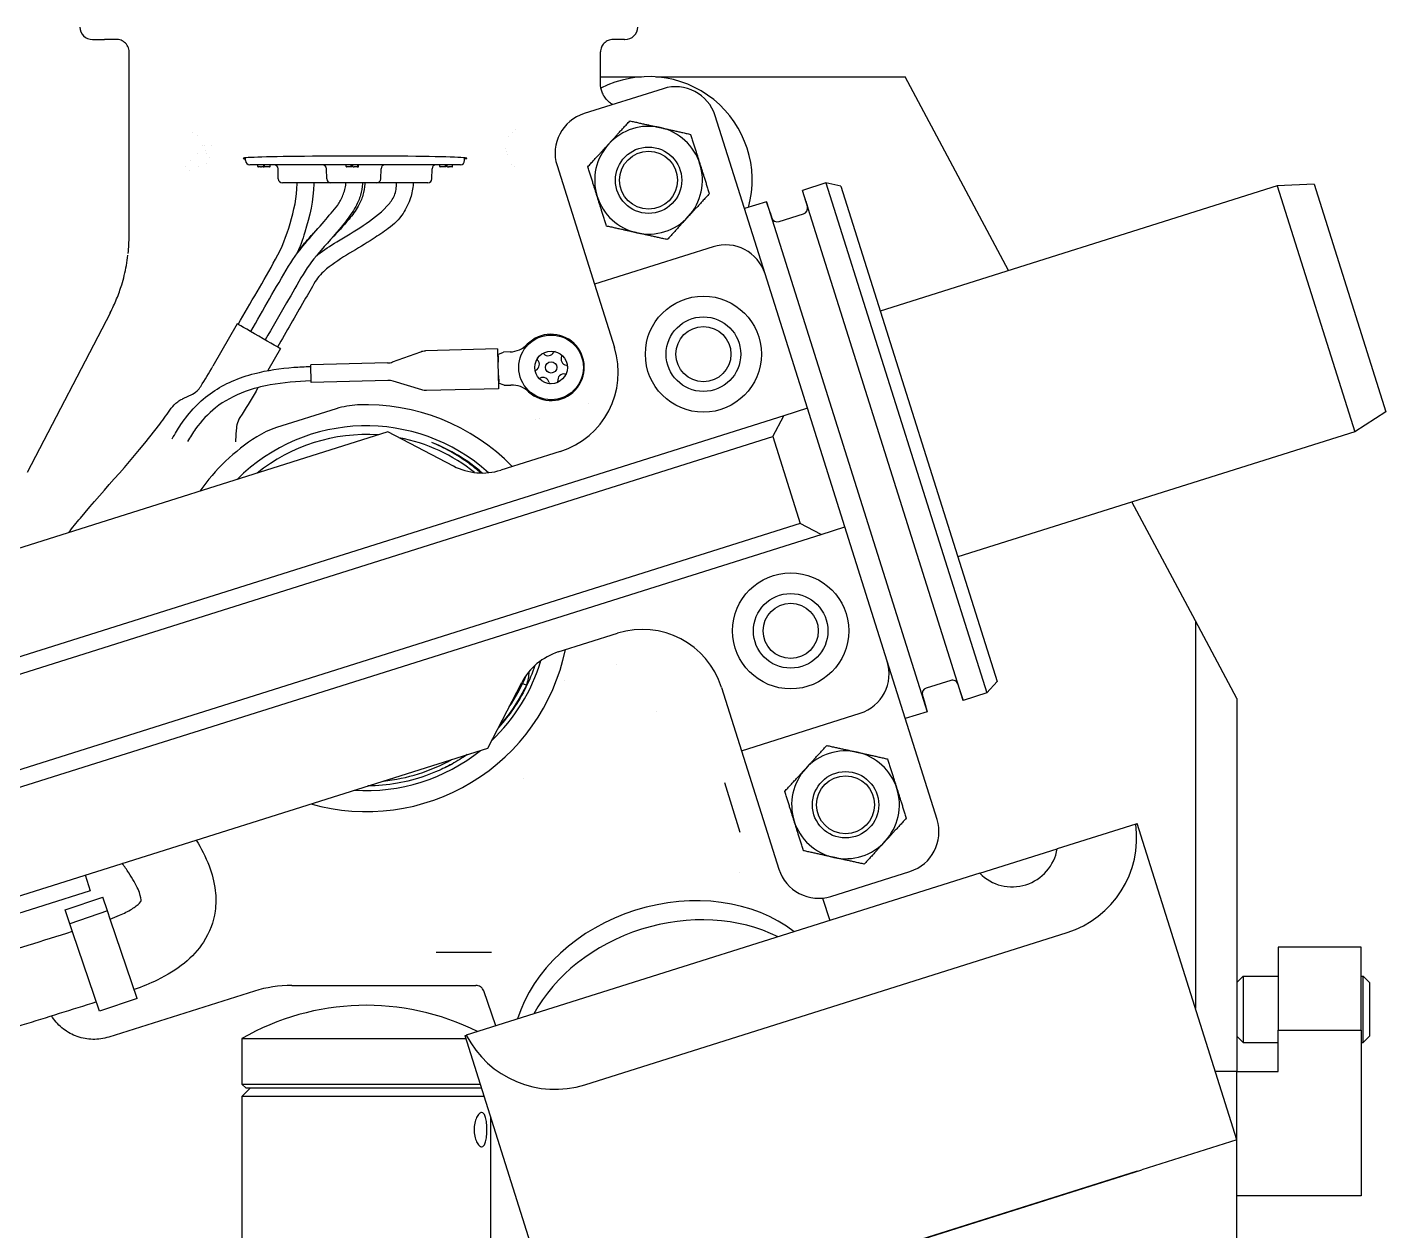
# Model space of a CAD drawing. Header units: millimetres. Extents: x 0 to 7722, y 0 to 5460.
# Drawn here: x 1697 to 1860.9, y 1438.4 to 1583.6 of the extents above; entities that cross this region are included whole.
import ezdxf

# ---------------------------------------------------------------- set-up
doc = ezdxf.new("R2010")
doc.units = ezdxf.units.MM
doc.header["$LTSCALE"] = 5
doc.layers.get('0').update_dxf_attribs({"linetype": 'CONTINUOUS'})

msp = doc.modelspace()

# ---------------------------------------------------------------- linework, layer by layer
for p, q in [((1704.93, 1582.089), (1706.374, 1582.089)), ((1707.828, 1582.089), (1706.374, 1582.089)), ((1769.092, 1582.089), (1767.681, 1582.089)), ((1769.092, 1582.089), (1769.132, 1582.089)), ((1709.328, 1558.433), (1709.328, 1580.589)), ((1766.181, 1576.818), (1766.181, 1580.588)), ((1766.181, 1577.589), (1771.133, 1577.589)), ((1772.831, 1577.589), (1802.931, 1577.589)), ((1815.396, 1554.218), (1802.931, 1577.589)), ((1773.743, 1576.158), (1764.206, 1573.151)), ((1786.03, 1553.819), (1780.016, 1572.893)), ((1723.378, 1567.479), (1723.378, 1567.811)), ((1728.991, 1566.979), (1723.878, 1566.979)), ((1724.846, 1566.754), (1724.846, 1566.954)), ((1724.871, 1566.729), (1724.896, 1566.729)), ((1724.912, 1566.729), (1724.896, 1566.729)), ((1724.912, 1566.729), (1724.936, 1566.729)), ((1725.196, 1566.729), (1725.292, 1566.729)), ((1725.507, 1566.729), (1725.53, 1566.729)), ((1725.54, 1566.729), (1725.53, 1566.729)), ((1725.54, 1566.729), (1725.566, 1566.729)), ((1725.591, 1566.754), (1725.591, 1566.954)), ((1725.648, 1566.754), (1725.648, 1566.954)), ((1725.673, 1566.729), (1725.697, 1566.729)), ((1726.275, 1566.729), (1725.697, 1566.729)), ((1726.275, 1566.729), (1726.301, 1566.729)), ((1726.302, 1566.729), (1726.301, 1566.729)), ((1726.302, 1566.729), (1726.302, 1566.729)), ((1726.327, 1566.754), (1726.327, 1566.954)), ((1743.618, 1566.979), (1728.991, 1566.979)), ((1735.508, 1566.754), (1735.508, 1566.954)), ((1735.533, 1566.729), (1735.557, 1566.729)), ((1736.118, 1566.754), (1736.118, 1566.954)), ((1736.175, 1566.754), (1736.175, 1566.954)), ((1736.302, 1566.754), (1736.302, 1566.954)), ((1736.327, 1566.729), (1736.351, 1566.729)), ((1736.364, 1566.729), (1736.351, 1566.729)), ((1736.364, 1566.729), (1736.39, 1566.729)), ((1736.403, 1566.729), (1736.39, 1566.729)), ((1736.403, 1566.729), (1736.492, 1566.729)), ((1736.842, 1566.729), (1736.492, 1566.729)), ((1736.842, 1566.729), (1736.861, 1566.729)), ((1736.88, 1566.729), (1736.861, 1566.729)), ((1736.88, 1566.729), (1736.906, 1566.729)), ((1736.969, 1566.729), (1736.906, 1566.729)), ((1736.931, 1566.754), (1736.931, 1566.954)), ((1736.969, 1566.729), (1736.973, 1566.729)), ((1736.998, 1566.754), (1736.998, 1566.954)), ((1749.293, 1566.979), (1743.618, 1566.979)), ((1746.814, 1566.754), (1746.814, 1566.954)), ((1746.839, 1566.729), (1746.863, 1566.729)), ((1747.502, 1566.754), (1747.502, 1566.954)), ((1747.564, 1566.754), (1747.564, 1566.954)), ((1747.711, 1566.754), (1747.711, 1566.954)), ((1747.736, 1566.729), (1747.76, 1566.729)), ((1747.787, 1566.729), (1747.76, 1566.729)), ((1747.787, 1566.729), (1747.813, 1566.729)), ((1747.841, 1566.729), (1747.813, 1566.729)), ((1747.841, 1566.729), (1747.918, 1566.729)), ((1748.293, 1566.729), (1747.918, 1566.729)), ((1748.293, 1566.729), (1748.319, 1566.729)), ((1748.319, 1566.729), (1748.319, 1566.729)), ((1748.319, 1566.729), (1748.319, 1566.729)), ((1748.344, 1566.754), (1748.344, 1566.954)), ((1749.793, 1567.479), (1749.793, 1567.818)), ((1760.941, 1566.879), (1765.452, 1552.573)), ((1727.319, 1565.29), (1727.298, 1566.487)), ((1733.158, 1565.29), (1733.137, 1566.487)), ((1739.699, 1565.29), (1739.72, 1566.487)), ((1745.853, 1565.29), (1745.873, 1566.487)), ((1731.877, 1564.799), (1727.819, 1564.799)), ((1733.421, 1564.799), (1732.969, 1564.799)), ((1739.199, 1564.799), (1733.658, 1564.799)), ((1740.029, 1564.799), (1739.553, 1564.799)), ((1745.353, 1564.799), (1741.127, 1564.799)), ((1793.372, 1564.784), (1790.543, 1563.892)), ((1809.939, 1502.377), (1790.543, 1563.892)), ((1790.934, 1562.574), (1790.543, 1563.892)), ((1793.372, 1564.784), (1812.768, 1503.269)), ((1795.176, 1564.384), (1793.372, 1564.784)), ((1795.176, 1564.384), (1814.016, 1504.632)), ((1847.804, 1564.436), (1799.92, 1549.338)), ((1852.243, 1564.63), (1847.804, 1564.436)), ((1847.804, 1564.436), (1857.156, 1534.775)), ((1852.243, 1564.63), (1860.904, 1537.163)), ((1786.206, 1562.525), (1783.549, 1561.687)), ((1786.206, 1562.525), (1805.601, 1501.01)), ((1786.642, 1561.22), (1786.206, 1562.525)), ((1790.934, 1562.574), (1791.182, 1561.789)), ((1786.642, 1561.22), (1786.89, 1560.435)), ((1787.723, 1560.12), (1790.68, 1561.052)), ((1779.758, 1557.084), (1765.452, 1552.573)), ((1791.142, 1537.605), (1786.03, 1553.819)), ((1765.452, 1552.573), (1767.857, 1544.943)), ((1707.04, 1549.093), (1697.036, 1529.874)), ((1722.375, 1547.789), (1719.435, 1542.674)), ((1727.577, 1544.799), (1726.053, 1542.148)), ((1741.115, 1543.193), (1744.499, 1544.434)), ((1753.767, 1544.769), (1745.058, 1544.541)), ((1753.767, 1544.769), (1753.817, 1542.87)), ((1753.784, 1544.114), (1754.479, 1544.388)), ((1753.838, 1543.97), (1753.86, 1543.151)), ((1755.278, 1544.409), (1754.479, 1544.388)), ((1740.479, 1543.071), (1731.25, 1542.829)), ((1731.305, 1540.73), (1731.25, 1542.829)), ((1753.817, 1542.87), (1753.843, 1541.87)), ((1740.534, 1540.972), (1731.305, 1540.73)), ((1744.62, 1539.821), (1741.176, 1540.883)), ((1753.843, 1541.87), (1753.893, 1539.971)), ((1754.584, 1540.389), (1753.876, 1540.626)), ((1753.901, 1541.571), (1753.922, 1540.772)), ((1754.584, 1540.389), (1755.383, 1540.41)), ((1724.874, 1540.097), (1724.637, 1539.684)), ((1753.893, 1539.971), (1745.184, 1539.743)), ((1734.308, 1537.55), (1727.097, 1535.277)), ((1764.693, 1538.231), (1764.693, 1538.231)), ((1791.142, 1537.605), (1788.281, 1536.703)), ((1795.652, 1523.3), (1791.142, 1537.605)), ((1860.904, 1537.163), (1857.156, 1534.775)), ((1788.281, 1536.703), (1603.259, 1478.366)), ((1758.298, 1536.215), (1758.298, 1536.215)), ((1758.854, 1536.39), (1758.854, 1536.39)), ((1786.975, 1534.195), (1788.281, 1536.703)), ((1740.549, 1534.76), (1581.186, 1484.513)), ((1605.768, 1477.06), (1786.975, 1534.195)), ((1748.456, 1530.644), (1740.549, 1534.76)), ((1786.975, 1534.195), (1790.282, 1523.704)), ((1857.156, 1534.775), (1809.272, 1519.678)), ((1761.327, 1532.399), (1754.174, 1530.144)), ((1837.931, 1511.964), (1830.284, 1526.303)), ((1607.77, 1464.061), (1792.791, 1522.398)), ((1790.282, 1523.704), (1609.076, 1466.57)), ((1792.791, 1522.398), (1790.282, 1523.704)), ((1792.791, 1522.398), (1795.652, 1523.3)), ((1800.764, 1507.087), (1795.652, 1523.3)), ((1842.931, 1502.589), (1837.931, 1511.964)), ((1837.931, 1511.964), (1837.931, 1465.211)), ((1761.091, 1508.208), (1768.244, 1510.464)), ((1768.086, 1506.692), (1768.086, 1506.692)), ((1806.778, 1488.012), (1800.764, 1507.087)), ((1752.577, 1496.612), (1756.693, 1504.519)), ((1756.812, 1504.421), (1757.244, 1504.206)), ((1761.844, 1504.724), (1761.844, 1504.724)), ((1808.422, 1504.782), (1805.465, 1503.85)), ((1809.255, 1504.467), (1809.503, 1503.682)), ((1814.016, 1504.632), (1812.768, 1503.269)), ((1780.788, 1503.934), (1783.193, 1496.304)), ((1804.963, 1503.114), (1805.211, 1502.328)), ((1809.503, 1503.682), (1809.939, 1502.377)), ((1812.768, 1503.269), (1809.939, 1502.377)), ((1805.211, 1502.328), (1805.601, 1501.01)), ((1842.931, 1502.589), (1842.931, 1457.589)), ((1783.193, 1496.304), (1797.499, 1500.814)), ((1805.601, 1501.01), (1802.944, 1500.172)), ((1587.931, 1444.699), (1752.577, 1496.612)), ((1783.193, 1496.304), (1787.704, 1481.998)), ((1783.049, 1486.454), (1781.161, 1492.442)), ((1830.743, 1487.452), (1821.269, 1484.465)), ((1830.743, 1487.452), (1830.903, 1487.502)), ((1842.931, 1449.353), (1830.903, 1487.502)), ((1811.925, 1481.518), (1821.269, 1484.465)), ((1811.925, 1481.518), (1749.997, 1461.993)), ((1782.931, 1481.633), (1782.931, 1481.633)), ((1793.976, 1478.733), (1803.513, 1481.74)), ((1704.039, 1481.308), (1704.641, 1479.4)), ((1704.641, 1479.4), (1671.261, 1468.876)), ((1701.607, 1477.09), (1706.151, 1478.637)), ((1706.72, 1476.966), (1706.151, 1478.637)), ((1792.942, 1478.524), (1793.853, 1475.82)), ((1702.176, 1475.418), (1701.607, 1477.09)), ((1706.72, 1476.966), (1702.176, 1475.418)), ((1707.092, 1475.874), (1706.72, 1476.966)), ((1702.548, 1474.326), (1702.176, 1475.418)), ((1710.315, 1466.411), (1707.092, 1475.874)), ((1705.771, 1464.864), (1702.548, 1474.326)), ((1764.289, 1456.013), (1822.465, 1474.357)), ((1746.376, 1471.989), (1753.027, 1471.989)), ((1857.931, 1472.589), (1847.931, 1472.589)), ((1847.931, 1472.589), (1847.931, 1462.589)), ((1857.931, 1462.589), (1857.931, 1472.589)), ((1842.931, 1468.322), (1843.698, 1469.089)), ((1843.698, 1469.089), (1843.698, 1461.089)), ((1843.698, 1469.089), (1847.931, 1469.089)), ((1857.931, 1469.089), (1858.164, 1469.089)), ((1858.164, 1461.089), (1858.164, 1469.089)), ((1858.931, 1468.322), (1858.164, 1469.089)), ((1858.931, 1468.322), (1858.931, 1461.855)), ((1724.445, 1467.297), (1706.874, 1461.757)), ((1728.949, 1467.99), (1751.167, 1467.99)), ((1753.565, 1463.118), (1752.111, 1467.316)), ((1710.315, 1466.411), (1705.771, 1464.864)), ((1749.837, 1461.942), (1749.997, 1461.993)), ((1749.837, 1461.942), (1761.865, 1423.793)), ((1842.931, 1461.855), (1843.698, 1461.089)), ((1847.931, 1462.589), (1857.931, 1462.589)), ((1847.931, 1457.589), (1847.931, 1462.589)), ((1857.931, 1462.589), (1857.931, 1442.589)), ((1858.931, 1461.855), (1858.164, 1461.089)), ((1722.931, 1461.569), (1749.954, 1461.569)), ((1722.931, 1461.569), (1722.931, 1456.089)), ((1843.698, 1461.089), (1847.931, 1461.089)), ((1857.931, 1461.089), (1858.164, 1461.089)), ((1842.931, 1457.589), (1840.335, 1457.589)), ((1842.931, 1457.589), (1840.335, 1457.589)), ((1842.931, 1449.353), (1842.931, 1457.589)), ((1842.931, 1457.589), (1847.931, 1457.589)), ((1722.931, 1456.089), (1751.683, 1456.089)), ((1723.431, 1455.589), (1722.931, 1456.089)), ((1723.931, 1455.589), (1722.931, 1454.589)), ((1751.84, 1455.589), (1723.431, 1455.589)), ((1752.155, 1454.589), (1722.931, 1454.589)), ((1722.931, 1454.589), (1722.931, 1428.589)), ((1752.931, 1452.129), (1752.931, 1428.589)), ((1842.931, 1449.353), (1831.486, 1445.745)), ((1842.931, 1427.589), (1842.931, 1449.353)), ((1773.31, 1427.402), (1831.486, 1445.745)), ((1830.931, 1445.57), (1804.931, 1437.372)), ((1857.931, 1442.589), (1842.931, 1442.589))]:
    msp.add_line(p, q)
for centre, radius in [((1771.982, 1565.117), 4), ((1771.982, 1565.117), 4), ((1771.982, 1565.117), 3.5), ((1778.597, 1544.136), 7), ((1778.597, 1544.136), 4.5), ((1778.597, 1544.136), 3.324), ((1760.228, 1542.538), 3.9), ((1760.228, 1542.538), 1.97), ((1760.228, 1542.538), 0.685), ((1789.122, 1510.756), 7), ((1789.122, 1510.756), 4.5), ((1789.122, 1510.756), 3.324), ((1795.738, 1489.774), 4), ((1795.738, 1489.774), 4), ((1795.738, 1489.774), 3.5)]:
    msp.add_circle(centre, radius)
for centre, radius, start, end in [((1771.982, 1565.117), 12.5, 344.81636, 117.34081), ((1771.982, 1565.117), 12.501, 117.80778, 117.80796), ((1775.247, 1571.389), 5, 17.5, 107.5), ((1765.71, 1568.382), 5, 107.5, 197.5), ((1771.982, 1565.117), 6.5, 77.5, 137.5), ((1771.982, 1565.117), 6.5, 17.5, 77.5), ((1771.982, 1565.117), 6.5, 137.5, 197.5), ((1723.878, 1567.479), 0.5, 180, 270), ((1724.821, 1566.954), 0.025, 0, 90), ((1724.871, 1566.754), 0.025, 180, 270), ((1725.566, 1566.754), 0.025, 270, 0), ((1725.616, 1566.954), 0.025, 90, 180), ((1725.623, 1566.954), 0.025, 0, 90), ((1725.673, 1566.754), 0.025, 180, 270), ((1726.302, 1566.754), 0.025, 270, 0), ((1726.352, 1566.954), 0.025, 90, 180), ((1726.798, 1566.479), 0.5, 1, 90), ((1732.637, 1566.479), 0.5, 1, 90), ((1735.483, 1566.954), 0.025, 0, 90), ((1735.533, 1566.754), 0.025, 180, 270), ((1736.277, 1566.954), 0.025, 0, 90), ((1736.327, 1566.754), 0.025, 180, 270), ((1736.906, 1566.754), 0.025, 270, 0), ((1736.956, 1566.954), 0.025, 90, 180), ((1736.973, 1566.754), 0.025, 270, 0), ((1737.023, 1566.954), 0.025, 90, 180), ((1740.22, 1566.479), 0.5, 90, 179), ((1746.373, 1566.479), 0.5, 90, 179), ((1746.789, 1566.954), 0.025, 0, 90), ((1746.839, 1566.754), 0.025, 180, 270), ((1747.686, 1566.954), 0.025, 0, 90), ((1747.736, 1566.754), 0.025, 180, 270), ((1748.319, 1566.754), 0.025, 270, 0), ((1748.369, 1566.954), 0.025, 90, 180), ((1749.293, 1567.479), 0.5, 270, 0), ((1771.982, 1565.117), 6.5, 317.5, 17.5), ((1727.819, 1565.299), 0.5, 181, 270), ((1733.658, 1565.299), 0.5, 181, 270), ((1739.199, 1565.299), 0.5, 270, 359), ((1745.353, 1565.299), 0.5, 270, 359), ((1771.982, 1565.117), 6.5, 197.5, 257.5), ((1771.982, 1565.117), 6.5, 257.5, 317.5), ((1781.261, 1552.315), 5, 17.5, 107.5), ((1755.2, 1547.408), 3, 271.5, 315.91531), ((1760.228, 1542.538), 4, 227.08469, 135.91531), ((1759.239, 1544.066), 0.15, 44.56084, 122.88897), ((1759.881, 1544.698), 0.75, 224.56084, 333.69526), ((1760.688, 1544.299), 0.15, 75.36713, 153.69526), ((1758.32, 1541.936), 10, 287.5, 17.5), ((1762.175, 1543.535), 0.75, 152.56084, 261.69526), ((1761.376, 1543.95), 0.15, 332.56084, 50.88897), ((1728.423, 1678.087), 137.312, 280.65433, 280.67547), ((1758.469, 1542.07), 0.15, 116.56084, 194.88897), ((1758.066, 1542.875), 0.75, 296.56084, 45.69526), ((1758.695, 1543.519), 0.15, 147.36713, 225.69526), ((1762.045, 1542.645), 0.15, 3.36713, 81.69526), ((1735.443, 1408.943), 133.907, 82.07718, 82.09886), ((1755.461, 1537.411), 3, 47.08469, 91.5), ((1758.821, 1541.383), 0.15, 219.36713, 297.69526), ((1759.239, 1540.586), 0.75, 8.56084, 117.69526), ((1760.129, 1540.72), 0.15, 188.56084, 266.88897), ((1760.891, 1540.843), 0.15, 291.36713, 9.69526), ((1761.778, 1540.994), 0.75, 80.56084, 189.69526), ((1761.926, 1541.882), 0.15, 260.56084, 338.88897), ((1737.931, 1513.489), 24.538, 44.13417, 92.43158), ((1737.931, 1513.489), 22, 47.9822, 135.0802), ((1737.931, 1513.489), 24.538, 122.56842, 144.87308), ((1737.931, 1513.489), 20.945, 86.08928, 128.91072), ((1737.931, 1513.489), 20.945, 51.37729, 79.05572), ((1737.931, 1513.489), 21.5, 49.33425, 68.45593), ((1751.919, 1537.297), 7.5, 242.5, 287.5), ((1771.251, 1500.927), 10, 17.5, 107.5), ((1737.931, 1513.489), 24.538, 254.16312, 348.2221), ((1763.346, 1501.056), 7.5, 107.5, 152.5), ((1737.931, 1513.489), 22, 313.36338, 343.31249), ((1737.931, 1513.489), 21.5, 333.57644, 341.3214), ((1795.996, 1505.583), 5, 287.5, 17.5), ((1737.931, 1513.489), 20.946, 325.38635, 337.473), ((1753.518, 1505.798), 4.052, 336.86959, 0.57963), ((1737.931, 1513.489), 22, 266.22003, 308.77997), ((1795.738, 1489.774), 6.5, 77.5, 137.5), ((1795.738, 1489.774), 6.5, 17.5, 77.5), ((1737.931, 1513.489), 20.946, 275.66171, 299.33829), ((1795.738, 1489.774), 6.5, 137.5, 197.5), ((1795.738, 1489.774), 6.5, 317.5, 17.5), ((1802.01, 1486.509), 5, 287.5, 17.5), ((1795.738, 1489.774), 6.5, 197.5, 257.5), ((1818.857, 1485.801), 12, 287.5, 7.90593), ((1795.738, 1489.774), 6.5, 257.5, 317.5), ((1815.845, 1485.376), 5.5, 224.53569, 350.46431), ((1792.473, 1483.502), 5, 197.5, 287.5), ((1737.931, 1435.589), 30, 63.42734, 120), ((1760.68, 1467.458), 12, 207.09407, 287.5)]:
    msp.add_arc(centre, radius, start, end)
for centre, major_axis, ratio, start_param, end_param in [((1704.94, 1583.589), (1.546, 0.151), 0.965617, 3.0475042, 4.6115254), ((1769.121, 1583.589), (1.546, -0.151), 0.965617, 4.8132525, 6.3772737), ((1709.327, 1581.338), (2.118, -0.562), 0.2346247, 2.4172027, 2.4175073), ((1708.202, 1581.15), (0.632, -1.557), 0.5980701, 0.9744752, 0.9753881), ((1767.681, 1581.338), (1.182, 1.515), 0.6098652, 2.4768709, 2.47824), ((1769.181, 1575.246), (-2.374, 3.078), 0.5957132, 0.6576829, 0.6584739), ((1732.588, 1567.75), (-9.5, 0), 0.0261859, 5.1381217, 6.5309065), ((1736.924, 1567.5), (-20, 0), 0.0261859, 4.3564694, 5.1381217), ((1740.583, 1567.757), (-9.5, 0), 0.0261859, 2.8938714, 4.3564694), ((1790.469, 1561.72), (-0.211, 0.668), 0.9997807, 3.1415927, 4.712389), ((1787.513, 1560.787), (0.211, -0.668), 0.9997807, 4.712389, 6.2831853), ((1704.324, 1587.188), (4.128, -35.082), 0.0806058, 0.5992567, 0.600599), ((1709.3, 1596.748), (-5.508, -50.882), 0.15369, 0.3751043, 0.3756953), ((1709.3, 1596.748), (-5.508, -50.882), 0.15369, 0.3756953, 0.3770777), ((1724.976, 1546.294), (2.601, -1.495), 0.0011105, 0, 3.1415926), ((1808.632, 1504.115), (0.211, -0.668), 0.9997807, 1.5707963, 3.1415927), ((1805.676, 1503.183), (-0.211, 0.668), 0.9997807, 0, 1.5707963), ((1763.327, 1499.462), (9.292, 2.943), 0.7974969, 6.1000401, 6.100042), ((1763.323, 1499.466), (-9.299, -2.932), 0.797598, 0.5884334, 0.5884366), ((1775.186, 1461.842), (-19.074, -6.014), 0.7975839, 3.6466131, 5.7781649), ((1775.186, 1461.842), (-19.074, -6.014), 0.7975839, 3.6466131, 5.7781649), ((1775.911, 1459.541), (-19.074, -6.014), 0.7975839, 3.8297101, 5.5950679)]:
    msp.add_ellipse(centre, major_axis=major_axis, ratio=ratio, start_param=start_param, end_param=end_param)
for points, knots in [([(1709.328, 1580.59), (1709.327, 1580.702), (1709.315, 1580.816), (1709.239, 1581.142), (1709.14, 1581.346), (1708.882, 1581.677), (1708.708, 1581.823), (1708.314, 1582.025), (1708.093, 1582.08), (1707.865, 1582.088), (1707.847, 1582.089), (1707.828, 1582.089)], [1.38980179, 1.38980179, 1.38980179, 1.38980179, 1.42216828, 1.42216828, 1.48505969, 1.48505969, 1.54810893, 1.54810893, 1.61115817, 1.61115817, 1.61657197, 1.61657197, 1.61657197, 1.61657197]), ([(1767.681, 1582.089), (1767.582, 1582.089), (1767.485, 1582.079), (1767.389, 1582.06), (1767.293, 1582.041), (1767.198, 1582.012), (1767.107, 1581.975), (1767.017, 1581.937), (1766.931, 1581.891), (1766.849, 1581.837), (1766.768, 1581.782), (1766.69, 1581.719), (1766.621, 1581.65), (1766.483, 1581.512), (1766.371, 1581.345), (1766.296, 1581.165), (1766.221, 1580.985), (1766.181, 1580.788), (1766.181, 1580.59)], [0, 0, 0, 0, 0.125, 0.125, 0.125, 0.25, 0.25, 0.25, 0.375, 0.375, 0.375, 0.5, 0.5, 0.5, 0.75, 0.75, 0.75, 1, 1, 1, 1]), ([(1767.65, 1574.237), (1767.555, 1574.294), (1767.462, 1574.356), (1767.373, 1574.423), (1767.226, 1574.534), (1767.088, 1574.66), (1766.964, 1574.796), (1766.84, 1574.932), (1766.729, 1575.078), (1766.632, 1575.236), (1766.534, 1575.393), (1766.451, 1575.56), (1766.385, 1575.731), (1766.252, 1576.073), (1766.181, 1576.443), (1766.181, 1576.815)], [0.29933446, 0.29933446, 0.29933446, 0.29933446, 0.375, 0.375, 0.375, 0.5, 0.5, 0.5, 0.625, 0.625, 0.625, 0.75, 0.75, 0.75, 1, 1, 1, 1]), ([(1725.196, 1566.729), (1725.163, 1566.729), (1725.127, 1566.729), (1725.092, 1566.729), (1725.04, 1566.729), (1724.988, 1566.729), (1724.936, 1566.729)], [0, 0, 0, 0, 0.00032171466, 0.00032171466, 0.00032171466, 0.00079729999, 0.00079729999, 0.00079729999, 0.00079729999]), ([(1725.507, 1566.729), (1725.478, 1566.729), (1725.448, 1566.729), (1725.419, 1566.729), (1725.398, 1566.729), (1725.376, 1566.729), (1725.355, 1566.729), (1725.334, 1566.729), (1725.311, 1566.729), (1725.292, 1566.729)], [0, 0, 0, 0, 0.00032846185, 0.00032846185, 0.00032846185, 0.00056449012, 0.00056449012, 0.00056449012, 0.00080060075, 0.00080060075, 0.00080060075, 0.00080060075]), ([(1736.093, 1566.729), (1736.092, 1566.729), (1736.092, 1566.729), (1736.09, 1566.729), (1736.089, 1566.729), (1736.083, 1566.729), (1736.078, 1566.729), (1736.062, 1566.729), (1736.051, 1566.729), (1736.024, 1566.729), (1736.008, 1566.729), (1735.972, 1566.729), (1735.952, 1566.729), (1735.911, 1566.729), (1735.89, 1566.729), (1735.765, 1566.729), (1735.661, 1566.729), (1735.557, 1566.729)], [0, 0, 0, 0, 0.002699708, 0.002699708, 0.005369613, 0.005369613, 0.010499706, 0.010499706, 0.016809506, 0.016809506, 0.023147935, 0.023147935, 0.029470336, 0.029470336, 0.035741678, 0.035741678, 0.066992128, 0.066992128, 0.066992128, 0.066992128]), ([(1736.118, 1566.754), (1736.118, 1566.751), (1736.117, 1566.748), (1736.115, 1566.743), (1736.114, 1566.741), (1736.111, 1566.736), (1736.109, 1566.734), (1736.105, 1566.731), (1736.102, 1566.73), (1736.098, 1566.729), (1736.097, 1566.729), (1736.095, 1566.729), (1736.095, 1566.729), (1736.094, 1566.729), (1736.093, 1566.729), (1736.093, 1566.729), (1736.093, 1566.729), (1736.093, 1566.729), (1736.093, 1566.729), (1736.093, 1566.729)], [0, 0, 0, 0, 0.0008106963, 0.0008106963, 0.0016079177, 0.0016079177, 0.0024049295, 0.0024049295, 0.0032008353, 0.0032008353, 0.0035944057, 0.0035944057, 0.0037931692, 0.0037931692, 0.0038676546, 0.0038676546, 0.0038955839, 0.0038955839, 0.0039060573, 0.0039060573, 0.0039060573, 0.0039060573]), ([(1736.15, 1566.729), (1736.15, 1566.729), (1736.15, 1566.729), (1736.147, 1566.729), (1736.135, 1566.729), (1736.105, 1566.729), (1736.099, 1566.729), (1736.093, 1566.729)], [0, 0, 0, 0, 0.001809836, 0.001809836, 0.014822956, 0.014822956, 0.017719042, 0.017719042, 0.017719042, 0.017719042]), ([(1736.143, 1566.979), (1736.14, 1566.979), (1736.137, 1566.978), (1736.132, 1566.976), (1736.13, 1566.975), (1736.126, 1566.972), (1736.124, 1566.97), (1736.121, 1566.966), (1736.119, 1566.963), (1736.118, 1566.958), (1736.118, 1566.956), (1736.118, 1566.954)], [0, 0, 0, 0, 0.0008107864, 0.0008107864, 0.0016047828, 0.0016047828, 0.0023999589, 0.0023999589, 0.0031960644, 0.0031960644, 0.0039080966, 0.0039080966, 0.0039080966, 0.0039080966]), ([(1736.175, 1566.754), (1736.175, 1566.751), (1736.175, 1566.748), (1736.173, 1566.743), (1736.172, 1566.741), (1736.169, 1566.736), (1736.167, 1566.734), (1736.162, 1566.731), (1736.16, 1566.73), (1736.156, 1566.729), (1736.155, 1566.729), (1736.153, 1566.729), (1736.152, 1566.729), (1736.151, 1566.729), (1736.151, 1566.729), (1736.151, 1566.729), (1736.15, 1566.729), (1736.15, 1566.729), (1736.15, 1566.729), (1736.15, 1566.729)], [0, 0, 0, 0, 0.0008107433, 0.0008107433, 0.0016063055, 0.0016063055, 0.0024027307, 0.0024027307, 0.0031996349, 0.0031996349, 0.0035944693, 0.0035944693, 0.0037940556, 0.0037940556, 0.0038688493, 0.0038688493, 0.0038968942, 0.0038968942, 0.003907411, 0.003907411, 0.003907411, 0.003907411]), ([(1736.2, 1566.979), (1736.197, 1566.979), (1736.195, 1566.978), (1736.19, 1566.976), (1736.187, 1566.975), (1736.183, 1566.972), (1736.181, 1566.97), (1736.178, 1566.966), (1736.177, 1566.963), (1736.175, 1566.958), (1736.175, 1566.956), (1736.175, 1566.954)], [0, 0, 0, 0, 0.0008107201, 0.0008107201, 0.0016071054, 0.0016071054, 0.0024039145, 0.0024039145, 0.0032005679, 0.0032005679, 0.0039066186, 0.0039066186, 0.0039066186, 0.0039066186]), ([(1747.476, 1566.729), (1747.476, 1566.729), (1747.476, 1566.729), (1747.473, 1566.729), (1747.471, 1566.729), (1747.463, 1566.729), (1747.455, 1566.729), (1747.434, 1566.729), (1747.42, 1566.729), (1747.389, 1566.729), (1747.371, 1566.729), (1747.333, 1566.729), (1747.313, 1566.729), (1747.254, 1566.729), (1747.214, 1566.729), (1747.071, 1566.729), (1746.967, 1566.729), (1746.863, 1566.729)], [0, 0, 0, 0, 0.002925357, 0.002925357, 0.005802792, 0.005802792, 0.012114236, 0.012114236, 0.018435156, 0.018435156, 0.024745787, 0.024745787, 0.031042491, 0.031042491, 0.042803425, 0.042803425, 0.074053433, 0.074053433, 0.074053433, 0.074053433]), ([(1747.501, 1566.754), (1747.501, 1566.751), (1747.501, 1566.748), (1747.499, 1566.743), (1747.498, 1566.741), (1747.495, 1566.736), (1747.493, 1566.734), (1747.488, 1566.731), (1747.486, 1566.73), (1747.482, 1566.729), (1747.481, 1566.729), (1747.479, 1566.729), (1747.478, 1566.729), (1747.477, 1566.729), (1747.477, 1566.729), (1747.477, 1566.729), (1747.477, 1566.729), (1747.476, 1566.729), (1747.476, 1566.729), (1747.476, 1566.729)], [0, 0, 0, 0, 0.0008106745, 0.0008106745, 0.0016086696, 0.0016086696, 0.0024059555, 0.0024059555, 0.0032013956, 0.0032013956, 0.0035943773, 0.0035943773, 0.0037927581, 0.0037927581, 0.0038671001, 0.0038671001, 0.0038949756, 0.0038949756, 0.0039054288, 0.0039054288, 0.0039054288, 0.0039054288]), ([(1747.539, 1566.729), (1747.539, 1566.729), (1747.539, 1566.729), (1747.538, 1566.729), (1747.537, 1566.729), (1747.531, 1566.729), (1747.522, 1566.729), (1747.5, 1566.729), (1747.489, 1566.729), (1747.476, 1566.729)], [0, 0, 0, 0, 0.002291229, 0.002291229, 0.004565626, 0.004565626, 0.012507309, 0.012507309, 0.017715451, 0.017715451, 0.017715451, 0.017715451]), ([(1747.564, 1566.754), (1747.564, 1566.751), (1747.564, 1566.748), (1747.562, 1566.743), (1747.561, 1566.741), (1747.558, 1566.736), (1747.556, 1566.734), (1747.551, 1566.731), (1747.549, 1566.73), (1747.545, 1566.729), (1747.544, 1566.729), (1747.542, 1566.729), (1747.541, 1566.729), (1747.54, 1566.729), (1747.54, 1566.729), (1747.54, 1566.729), (1747.54, 1566.729), (1747.54, 1566.729), (1747.539, 1566.729), (1747.539, 1566.729)], [0, 0, 0, 0, 0.0008107493, 0.0008107493, 0.0016061006, 0.0016061006, 0.0024024507, 0.0024024507, 0.0031994813, 0.0031994813, 0.0035944771, 0.0035944771, 0.0037941689, 0.0037941689, 0.0038690022, 0.0038690022, 0.0038970619, 0.0038970619, 0.0039075842, 0.0039075842, 0.0039075842, 0.0039075842]), ([(1747.589, 1566.979), (1747.586, 1566.979), (1747.584, 1566.978), (1747.579, 1566.976), (1747.576, 1566.975), (1747.572, 1566.972), (1747.57, 1566.97), (1747.567, 1566.965), (1747.566, 1566.963), (1747.565, 1566.958), (1747.564, 1566.956), (1747.564, 1566.954)], [0, 0, 0, 0, 0.000810711, 0.000810711, 0.0016074235, 0.0016074235, 0.0024044532, 0.0024044532, 0.0032011774, 0.0032011774, 0.0039027646, 0.0039027646, 0.0039027646, 0.0039027646]), ([(1727.002, 1555.596), (1727.757, 1556.946), (1728.324, 1558.407), (1729.212, 1561.453), (1729.576, 1563.074), (1729.59, 1564.703)], [0, 0, 0, 0, 0.46408999, 0.46408999, 0.95268977, 0.95268977, 0.95268977, 0.95268977]), ([(1728.572, 1554.758), (1729.237, 1555.861), (1730.035, 1556.884), (1731.521, 1558.628), (1732.203, 1559.367), (1733.395, 1560.809), (1733.985, 1561.45), (1734.758, 1562.471), (1734.952, 1562.883), (1735.199, 1563.521), (1735.275, 1563.749), (1735.412, 1564.214), (1735.462, 1564.46), (1735.464, 1564.706)], [0, 0, 0, 0, 0.3865332, 0.3865332, 0.6937911, 0.6937911, 0.9568675, 0.9568675, 1.0913813, 1.0913813, 1.1637776, 1.1637776, 1.2377131, 1.2377131, 1.2377131, 1.2377131]), ([(1731.59, 1564.694), (1731.571, 1562.712), (1731.116, 1560.737), (1730.249, 1557.942), (1729.919, 1557.052), (1729.531, 1556.188)], [0, 0, 0, 0, 0.59480273, 0.59480273, 0.87822417, 0.87822417, 0.87822417, 0.87822417]), ([(1737.464, 1564.684), (1737.46, 1564.227), (1737.381, 1563.766), (1737.105, 1562.852), (1736.902, 1562.393), (1736.306, 1561.302), (1735.869, 1560.689), (1734.498, 1558.917), (1733.483, 1557.819), (1731.712, 1555.768), (1730.936, 1554.811), (1730.306, 1553.761)], [0, 0, 0, 0, 0.1372317, 0.1372317, 0.2873166, 0.2873166, 0.5143231, 0.5143231, 0.9698805, 0.9698805, 1.3371991, 1.3371991, 1.3371991, 1.3371991]), ([(1743.584, 1564.676), (1743.56, 1564.106), (1743.444, 1563.536), (1743.057, 1562.328), (1742.75, 1561.686), (1741.902, 1560.403), (1741.274, 1559.803), (1739.992, 1558.874), (1739.38, 1558.452), (1736.901, 1556.815), (1734.86, 1555.837), (1732.624, 1553.973), (1732.134, 1553.468), (1731.783, 1552.883)], [0, 0, 0, 0, 0.1711641, 0.1711641, 0.3806952, 0.3806952, 0.6328157, 0.6328157, 0.8557253, 0.8557253, 1.524316, 1.524316, 1.7292, 1.7292, 1.7292, 1.7292]), ([(1732.969, 1564.799), (1732.893, 1564.799), (1732.81, 1564.799), (1732.72, 1564.799), (1732.631, 1564.799), (1732.536, 1564.799), (1732.44, 1564.799), (1732.248, 1564.799), (1732.05, 1564.799), (1731.877, 1564.799)], [0, 0, 0, 0, 0.2498493, 0.2498493, 0.2498493, 0.5, 0.5, 0.5, 1, 1, 1, 1]), ([(1731.906, 1555.978), (1731.971, 1556.033), (1732.038, 1556.087), (1732.823, 1556.712), (1733.598, 1557.213), (1736.482, 1558.985), (1738.729, 1560.172), (1740.739, 1562.309), (1741.043, 1562.679), (1741.463, 1563.555), (1741.556, 1564.071), (1741.581, 1564.614), (1741.582, 1564.652), (1741.583, 1564.691)], [0.278386, 0.278386, 0.278386, 0.278386, 0.3039053, 0.3039053, 0.5796033, 0.5796033, 1.3195156, 1.3195156, 1.4596284, 1.4596284, 1.610854, 1.610854, 1.6224672, 1.6224672, 1.6224672, 1.6224672]), ([(1737.743, 1564.685), (1737.74, 1564.217), (1737.662, 1563.746), (1737.389, 1562.844), (1737.193, 1562.406), (1736.646, 1561.434), (1736.258, 1560.917), (1735.188, 1559.604), (1734.461, 1558.845), (1733.73, 1558.085)], [0, 0, 0, 0, 0.14016069, 0.14016069, 0.28496441, 0.28496441, 0.48372842, 0.48372842, 0.81310933, 0.81310933, 0.81310933, 0.81310933]), ([(1739.553, 1564.799), (1739.473, 1564.799), (1739.402, 1564.799), (1739.342, 1564.799), (1739.284, 1564.799), (1739.235, 1564.799), (1739.199, 1564.799)], [0, 0, 0, 0, 0.24984925, 0.24984925, 0.24984925, 0.49417972, 0.49417972, 0.49417972, 0.49417972]), ([(1741.127, 1564.799), (1741.044, 1564.799), (1740.955, 1564.799), (1740.862, 1564.799), (1740.768, 1564.799), (1740.671, 1564.799), (1740.574, 1564.799), (1740.381, 1564.799), (1740.19, 1564.799), (1740.029, 1564.799)], [0, 0, 0, 0, 0.2498502, 0.2498502, 0.2498502, 0.5, 0.5, 0.5, 1, 1, 1, 1]), ([(1729.632, 1556.415), (1730.083, 1557.013), (1730.559, 1557.588), (1731.388, 1558.53), (1731.744, 1558.905), (1732.102, 1559.274)], [0.20053985, 0.20053985, 0.20053985, 0.20053985, 0.42620169, 0.42620169, 0.58486103, 0.58486103, 0.58486103, 0.58486103]), ([(1707.059, 1549.128), (1707.34, 1549.671), (1707.597, 1550.226), (1707.828, 1550.792), (1708.06, 1551.358), (1708.264, 1551.933), (1708.443, 1552.513), (1708.556, 1552.883), (1708.658, 1553.255), (1708.75, 1553.629), (1708.947, 1554.433), (1709.094, 1555.249), (1709.191, 1556.078)], [0, 0, 0, 0, 0.25, 0.25, 0.25, 0.5, 0.5, 0.5, 0.6590025, 0.6590025, 0.6590025, 1, 1, 1, 1]), ([(1730.306, 1553.761), (1729.624, 1552.625), (1728.986, 1551.464), (1727.466, 1548.829), (1726.613, 1547.338), (1725.76, 1545.847)], [0, 0, 0, 0, 0.39736196, 0.39736196, 0.91263273, 0.91263273, 0.91263273, 0.91263273]), ([(1731.783, 1552.883), (1731.329, 1552.127), (1730.9, 1551.357), (1729.382, 1548.73), (1728.316, 1546.859), (1727.246, 1544.991)], [0, 0, 0, 0, 0.26439498, 0.26439498, 0.91025383, 0.91025383, 0.91025383, 0.91025383]), ([(1714.534, 1533.931), (1714.868, 1534.524), (1715.211, 1535.093), (1716.598, 1537.155), (1717.835, 1538.505), (1720.832, 1540.564), (1722.603, 1541.318), (1725.989, 1542.191), (1727.592, 1542.425), (1729.855, 1542.6), (1730.518, 1542.632), (1731.18, 1542.653)], [0.9503243, 0.9503243, 0.9503243, 0.9503243, 1.1768293, 1.1768293, 1.8095623, 1.8095623, 2.4095561, 2.4095561, 2.8929464, 2.8929464, 3.0917294, 3.0917294, 3.0917294, 3.0917294]), ([(1731.233, 1540.904), (1729.594, 1540.852), (1727.939, 1540.717), (1725.309, 1540.23), (1724.283, 1539.965), (1721.989, 1539.134), (1720.772, 1538.473), (1718.827, 1536.939), (1718.04, 1536.077), (1717.001, 1534.637), (1716.676, 1534.126), (1716.359, 1533.59)], [0, 0, 0, 0, 0.4919228, 0.4919228, 0.8181396, 0.8181396, 1.2770615, 1.2770615, 1.7014302, 1.7014302, 1.9131163, 1.9131163, 1.9131163, 1.9131163]), ([(1714.422, 1537.614), (1714.633, 1537.913), (1714.897, 1538.179), (1715.369, 1538.522), (1715.561, 1538.634), (1715.759, 1538.726)], [0.00002671, 0.00002671, 0.00002671, 0.00002671, 0.11180794, 0.11180794, 0.17894519, 0.17894519, 0.17894519, 0.17894519]), ([(1716.802, 1539.209), (1717.058, 1539.327), (1717.307, 1539.494), (1717.694, 1539.857), (1717.847, 1540.043), (1717.973, 1540.242)], [0, 0, 0, 0, 0.0963275, 0.0963275, 0.17312145, 0.17312145, 0.17312145, 0.17312145]), ([(1702.038, 1522.618), (1702.498, 1523.21), (1702.972, 1523.792), (1706.415, 1527.91), (1709.833, 1531.464), (1713.5, 1536.332), (1713.965, 1536.967), (1714.422, 1537.614)], [2.5377556, 2.5377556, 2.5377556, 2.5377556, 2.8078961, 2.8078961, 4.4631907, 4.4631907, 4.7058004, 4.7058004, 4.7058004, 4.7058004]), ([(1722.703, 1536.502), (1722.528, 1536.229), (1722.401, 1535.921), (1722.304, 1535.487), (1722.286, 1535.36), (1722.276, 1535.235)], [0, 0, 0, 0, 0.1052699, 0.1052699, 0.14844635, 0.14844635, 0.14844635, 0.14844635]), ([(1751.751, 1529.799), (1751.283, 1530.21), (1750.796, 1530.601), (1749.565, 1531.503), (1748.807, 1531.988), (1747.311, 1532.819), (1746.577, 1533.174), (1745.826, 1533.486)], [-0.70327525, -0.70327525, -0.70327525, -0.70327525, -0.51504727, -0.51504727, -0.24414648, -0.24414648, -0.000001, -0.000001, -0.000001, -0.000001]), ([(1750.11, 1495.834), (1749.522, 1495.424), (1746.934, 1493.816), (1742.798, 1492.374), (1739.302, 1492.061), (1738.117, 1492.052)], [0.2464211784, 0.2464211784, 0.2464211784, 0.2464211784, 0.2471351793, 0.2494437668, 0.2506408166, 0.2506408166, 0.2506408166, 0.2506408166]), ([(1750.11, 1495.834), (1749.522, 1495.424), (1748.354, 1494.698), (1747.11, 1494.09), (1746.504, 1493.828)], [0.2464211311, 0.2464211311, 0.2464211311, 0.2464211311, 0.2471351793, 0.2477851121, 0.2477851121, 0.2477851121, 0.2477851121]), ([(1717.429, 1485.529), (1718.022, 1484.536), (1718.549, 1483.502), (1719.325, 1481.476), (1719.606, 1480.477), (1719.819, 1478.623), (1719.817, 1477.785), (1719.522, 1475.684), (1719.039, 1474.365), (1717.688, 1472.284), (1716.897, 1471.428), (1715.027, 1469.9), (1713.913, 1469.216), (1711.841, 1468.203), (1710.905, 1467.82), (1709.952, 1467.477)], [2.248535, 2.248535, 2.248535, 2.248535, 2.7322031, 2.7322031, 3.1334462, 3.1334462, 3.4371921, 3.4371921, 3.9005072, 3.9005072, 4.2744672, 4.2744672, 4.6754759, 4.6754759, 4.9787181, 4.9787181, 4.9787181, 4.9787181]), ([(1707.05, 1475.997), (1707.433, 1476.137), (1707.811, 1476.285), (1708.701, 1476.675), (1709.213, 1476.934), (1709.849, 1477.324), (1710.037, 1477.453), (1710.359, 1477.702), (1710.486, 1477.818), (1710.693, 1478.037), (1710.734, 1478.098), (1710.776, 1478.165), (1710.778, 1478.173), (1710.786, 1478.193), (1710.798, 1478.174), (1710.771, 1478.554), (1710.649, 1479.053), (1710.154, 1480.148), (1709.745, 1480.858), (1709.043, 1481.943), (1708.782, 1482.325), (1708.506, 1482.716)], [0.1263586, 0.1263586, 0.1263586, 0.1263586, 0.2487995, 0.2487995, 0.4248589, 0.4248589, 0.5086575, 0.5086575, 0.6027095, 0.6027095, 0.7066331, 0.7066331, 0.7986252, 0.7986252, 1.0742267, 1.0742267, 1.4816443, 1.4816443, 1.8994476, 1.8994476, 2.1181718, 2.1181718, 2.1181718, 2.1181718]), ([(1752.111, 1467.316), (1752.077, 1467.416), (1752.026, 1467.511), (1751.898, 1467.679), (1751.819, 1467.755), (1751.643, 1467.875), (1751.545, 1467.921), (1751.354, 1467.976), (1751.26, 1467.99), (1751.167, 1467.99)], [0, 0, 0, 0, 0.03156295, 0.03156295, 0.06353177, 0.06353177, 0.0953489, 0.0953489, 0.12321652, 0.12321652, 0.12321652, 0.12321652]), ([(1705.386, 1465.996), (1702.394, 1465.05), (1699.399, 1464.117), (1684.23, 1459.334), (1672.052, 1455.494), (1636.816, 1444.384), (1613.758, 1437.114), (1590.7, 1429.844)], [0.3357222, 0.3357222, 0.3357222, 0.3357222, 1.2768782, 1.2768782, 5.1074462, 5.1074462, 12.3605366, 12.3605366, 12.3605366, 12.3605366]), ([(1706.874, 1461.757), (1706.26, 1461.563), (1705.607, 1461.468), (1704.327, 1461.491), (1703.685, 1461.606), (1702.484, 1462.028), (1701.91, 1462.34), (1700.903, 1463.12), (1700.457, 1463.595), (1700.063, 1464.181), (1700.025, 1464.239), (1699.988, 1464.299)], [0, 0, 0, 0, 0.19307265, 0.19307265, 0.38386524, 0.38386524, 0.57510587, 0.57510587, 0.76582609, 0.76582609, 0.78677589, 0.78677589, 0.78677589, 0.78677589]), ([(1750.941, 1450.589), (1750.941, 1450.848), (1750.968, 1451.125), (1751.072, 1451.635), (1751.149, 1451.867), (1751.319, 1452.233), (1751.423, 1452.392), (1751.639, 1452.604), (1751.749, 1452.656), (1751.943, 1452.656), (1752.04, 1452.604), (1752.205, 1452.392), (1752.274, 1452.233), (1752.377, 1451.867), (1752.419, 1451.635), (1752.473, 1451.125), (1752.485, 1450.848), (1752.485, 1450.329), (1752.473, 1450.052), (1752.419, 1449.542), (1752.377, 1449.31), (1752.274, 1448.944), (1752.205, 1448.785), (1752.04, 1448.574), (1751.943, 1448.522), (1751.749, 1448.522), (1751.639, 1448.574), (1751.423, 1448.785), (1751.319, 1448.944), (1751.149, 1449.31), (1751.072, 1449.542), (1750.968, 1450.052), (1750.941, 1450.329), (1750.941, 1450.589)], [0, 0, 0, 0, 0.0779683, 0.0779683, 0.1559365, 0.1559365, 0.2339038, 0.2339038, 0.3118711, 0.3118711, 0.3898384, 0.3898384, 0.4678057, 0.4678057, 0.5457739, 0.5457739, 0.6237422, 0.6237422, 0.7017104, 0.7017104, 0.7796787, 0.7796787, 0.8576459, 0.8576459, 0.9356132, 0.9356132, 1.0135805, 1.0135805, 1.0915478, 1.0915478, 1.1695161, 1.1695161, 1.2474843, 1.2474843, 1.2474843, 1.2474843])]:
    msp.add_open_spline(points, degree=3, knots=knots)
for points in [[(1767.19, 1569.509), (1768.366, 1570.793), (1769.725, 1572.276)], [(1769.725, 1572.276), (1771.688, 1571.84), (1773.389, 1571.463)], [(1773.389, 1571.463), (1775.089, 1571.086), (1777.053, 1570.651)], [(1777.053, 1570.651), (1777.657, 1568.733), (1778.181, 1567.072)], [(1764.654, 1566.742), (1766.013, 1568.225), (1767.19, 1569.509)], [(1765.783, 1563.163), (1765.259, 1564.824), (1764.654, 1566.742)], [(1778.181, 1567.072), (1778.705, 1565.411), (1779.31, 1563.493)], [(1779.31, 1563.493), (1777.951, 1562.01), (1776.774, 1560.726)], [(1766.911, 1559.584), (1766.307, 1561.502), (1765.783, 1563.163)], [(1776.774, 1560.726), (1775.598, 1559.442), (1774.239, 1557.959)], [(1770.575, 1558.771), (1768.875, 1559.148), (1766.911, 1559.584)], [(1774.239, 1557.959), (1772.275, 1558.394), (1770.575, 1558.771)], [(1790.945, 1494.165), (1792.122, 1495.449), (1793.481, 1496.932)], [(1793.481, 1496.932), (1795.444, 1496.497), (1797.145, 1496.12)], [(1797.145, 1496.12), (1798.845, 1495.743), (1800.808, 1495.307)], [(1800.808, 1495.307), (1801.413, 1493.389), (1801.937, 1491.728)], [(1788.41, 1491.398), (1789.769, 1492.881), (1790.945, 1494.165)], [(1789.539, 1487.819), (1789.015, 1489.48), (1788.41, 1491.398)], [(1801.937, 1491.728), (1802.461, 1490.067), (1803.065, 1488.149)], [(1803.065, 1488.149), (1801.707, 1486.666), (1800.53, 1485.382)], [(1790.667, 1484.24), (1790.062, 1486.158), (1789.539, 1487.819)], [(1800.53, 1485.382), (1799.353, 1484.098), (1797.995, 1482.616)], [(1794.331, 1483.428), (1792.63, 1483.805), (1790.667, 1484.24)], [(1797.995, 1482.616), (1796.031, 1483.051), (1794.331, 1483.428)]]:
    msp.add_rational_spline(points, [1, 1.0379548493, 1], degree=2)
for points in [[(1716.934, 1570.841), (1716.934, 1570.841), (1716.934, 1570.841), (1716.934, 1570.841)], [(1717.612, 1570.487), (1717.612, 1570.487), (1717.612, 1570.487), (1717.612, 1570.487)], [(1755.136, 1570.421), (1755.136, 1570.421), (1755.136, 1570.421), (1755.136, 1570.421)], [(1755.513, 1570.888), (1755.513, 1570.888), (1755.513, 1570.888), (1755.513, 1570.888)], [(1755.968, 1571.227), (1755.968, 1571.227), (1755.968, 1571.227), (1755.969, 1571.227)], [(1717.591, 1568.301), (1717.591, 1568.301), (1717.591, 1568.301), (1717.591, 1568.301)], [(1718.158, 1569.321), (1718.158, 1569.321), (1718.158, 1569.321), (1718.159, 1569.321)], [(1718.386, 1569.317), (1718.386, 1569.317), (1718.386, 1569.317), (1718.386, 1569.317)], [(1718.525, 1568.645), (1718.525, 1568.645), (1718.525, 1568.645), (1718.525, 1568.645)], [(1718.638, 1568.285), (1718.638, 1568.285), (1718.638, 1568.285), (1718.638, 1568.285)], [(1719.282, 1569.304), (1719.282, 1569.304), (1719.282, 1569.304), (1719.282, 1569.304)], [(1754.683, 1568.927), (1754.683, 1568.927), (1754.683, 1568.927), (1754.683, 1568.927)], [(1754.861, 1568.568), (1754.861, 1568.568), (1754.861, 1568.568), (1754.861, 1568.568)], [(1754.952, 1568.242), (1754.952, 1568.242), (1754.952, 1568.242), (1754.952, 1568.242)], [(1716.127, 1566.827), (1716.127, 1566.827), (1716.127, 1566.827), (1716.127, 1566.827)], [(1716.725, 1567.503), (1716.725, 1567.503), (1716.725, 1567.503), (1716.725, 1567.503)], [(1717.671, 1566.799), (1717.671, 1566.799), (1717.671, 1566.799), (1717.671, 1566.799)], [(1718.722, 1567.142), (1718.722, 1567.142), (1718.722, 1567.142), (1718.722, 1567.142)], [(1719.023, 1567.807), (1719.023, 1567.807), (1719.023, 1567.807), (1719.023, 1567.807)], [(1736.176, 1566.754), (1736.176, 1566.754), (1736.176, 1566.754), (1736.176, 1566.754)], [(1747.564, 1566.954), (1747.564, 1566.954), (1747.564, 1566.954), (1747.564, 1566.954)], [(1747.564, 1566.754), (1747.564, 1566.754), (1747.564, 1566.754), (1747.564, 1566.754)], [(1755.495, 1567.059), (1755.495, 1567.059), (1755.495, 1567.059), (1755.495, 1567.059)], [(1755.771, 1566.73), (1755.771, 1566.73), (1755.771, 1566.73), (1755.771, 1566.73)], [(1716.578, 1566.348), (1716.578, 1566.348), (1716.578, 1566.348), (1716.578, 1566.348)], [(1729.59, 1564.703), (1729.59, 1564.735), (1729.591, 1564.767), (1729.591, 1564.799)], [(1731.591, 1564.799), (1731.591, 1564.764), (1731.591, 1564.729), (1731.59, 1564.694)], [(1733.658, 1564.799), (1733.597, 1564.799), (1733.517, 1564.799), (1733.421, 1564.799)], [(1735.464, 1564.706), (1735.464, 1564.737), (1735.464, 1564.768), (1735.464, 1564.799)], [(1737.465, 1564.799), (1737.464, 1564.76), (1737.464, 1564.722), (1737.464, 1564.684)], [(1737.743, 1564.799), (1737.743, 1564.761), (1737.743, 1564.723), (1737.743, 1564.685)], [(1741.583, 1564.691), (1741.584, 1564.727), (1741.585, 1564.763), (1741.586, 1564.799)], [(1743.588, 1564.799), (1743.587, 1564.758), (1743.586, 1564.717), (1743.584, 1564.676)], [(1709.215, 1556.287), (1709.29, 1556.991), (1709.327, 1557.697), (1709.328, 1558.406)], [(1722.485, 1547.727), (1724.002, 1550.344), (1725.525, 1552.957), (1727.002, 1555.596)], [(1724.014, 1546.851), (1725.525, 1549.492), (1727.001, 1552.153), (1728.572, 1554.758)], [(1744.499, 1544.434), (1744.677, 1544.5), (1744.869, 1544.536), (1745.058, 1544.541)], [(1744.499, 1544.434), (1744.499, 1544.434), (1744.499, 1544.434), (1744.499, 1544.434)], [(1745.058, 1544.541), (1745.058, 1544.541), (1745.058, 1544.541), (1745.058, 1544.541)], [(1753.836, 1543.97), (1753.82, 1543.962), (1753.804, 1543.954), (1753.789, 1543.946)], [(1753.837, 1543.97), (1753.821, 1543.962), (1753.805, 1543.954), (1753.789, 1543.946)], [(1717.972, 1540.242), (1718.474, 1541.042), (1718.963, 1541.854), (1719.435, 1542.674)], [(1731.18, 1542.653), (1731.205, 1542.654), (1731.23, 1542.655), (1731.255, 1542.656)], [(1740.479, 1543.071), (1740.695, 1543.077), (1740.912, 1543.118), (1741.115, 1543.193)], [(1731.301, 1540.906), (1731.278, 1540.906), (1731.256, 1540.905), (1731.233, 1540.904)], [(1741.176, 1540.883), (1740.969, 1540.947), (1740.75, 1540.977), (1740.534, 1540.972)], [(1753.922, 1540.772), (1753.905, 1540.78), (1753.888, 1540.787), (1753.871, 1540.795)], [(1753.871, 1540.794), (1753.888, 1540.787), (1753.905, 1540.78), (1753.922, 1540.772)], [(1715.759, 1538.726), (1715.76, 1538.726), (1715.76, 1538.726), (1715.76, 1538.726)], [(1715.764, 1538.728), (1716.11, 1538.888), (1716.456, 1539.048), (1716.802, 1539.209)], [(1716.802, 1539.209), (1716.802, 1539.209), (1716.802, 1539.209), (1716.802, 1539.209)], [(1717.973, 1540.242), (1717.973, 1540.242), (1717.973, 1540.242), (1717.973, 1540.242)], [(1724.637, 1539.684), (1724.018, 1538.607), (1723.37, 1537.544), (1722.703, 1536.502)], [(1744.62, 1539.821), (1744.62, 1539.821), (1744.62, 1539.821), (1744.62, 1539.821)], [(1745.184, 1539.743), (1744.994, 1539.738), (1744.801, 1539.765), (1744.62, 1539.821)], [(1745.184, 1539.743), (1745.184, 1539.743), (1745.184, 1539.743), (1745.184, 1539.743)], [(1736.89, 1538.004), (1736.009, 1537.967), (1735.149, 1537.815), (1734.308, 1537.55)], [(1722.703, 1536.502), (1722.703, 1536.502), (1722.703, 1536.502), (1722.703, 1536.502)], [(1722.276, 1535.235), (1722.24, 1534.755), (1722.203, 1534.275), (1722.167, 1533.795)], [(1722.276, 1535.235), (1722.276, 1535.235), (1722.276, 1535.235), (1722.276, 1535.235)], [(1727.097, 1535.277), (1726.257, 1535.012), (1725.465, 1534.642), (1724.722, 1534.168)], [(1722.167, 1533.795), (1722.161, 1533.721), (1722.153, 1533.648), (1722.143, 1533.574)], [(1722.167, 1533.795), (1722.167, 1533.795), (1722.167, 1533.795), (1722.167, 1533.795)], [(1757.185, 1503.921), (1756.306, 1502.173), (1755.191, 1500.553), (1753.878, 1499.109)], [(1757.244, 1504.206), (1756.382, 1502.435), (1755.278, 1500.772), (1753.967, 1499.282)], [(1754.9, 1500.416), (1754.602, 1500.028), (1754.291, 1499.649), (1753.967, 1499.282)], [(1750.112, 1495.834), (1750.095, 1495.823), (1750.078, 1495.811), (1750.061, 1495.8)], [(1691.859, 1471.173), (1695.401, 1472.285), (1698.945, 1473.394), (1702.484, 1474.516)], [(1728.949, 1467.99), (1727.43, 1467.99), (1725.894, 1467.753), (1724.445, 1467.297)]]:
    msp.add_open_spline(points, degree=3)

doc.saveas('drawing.dxf')
